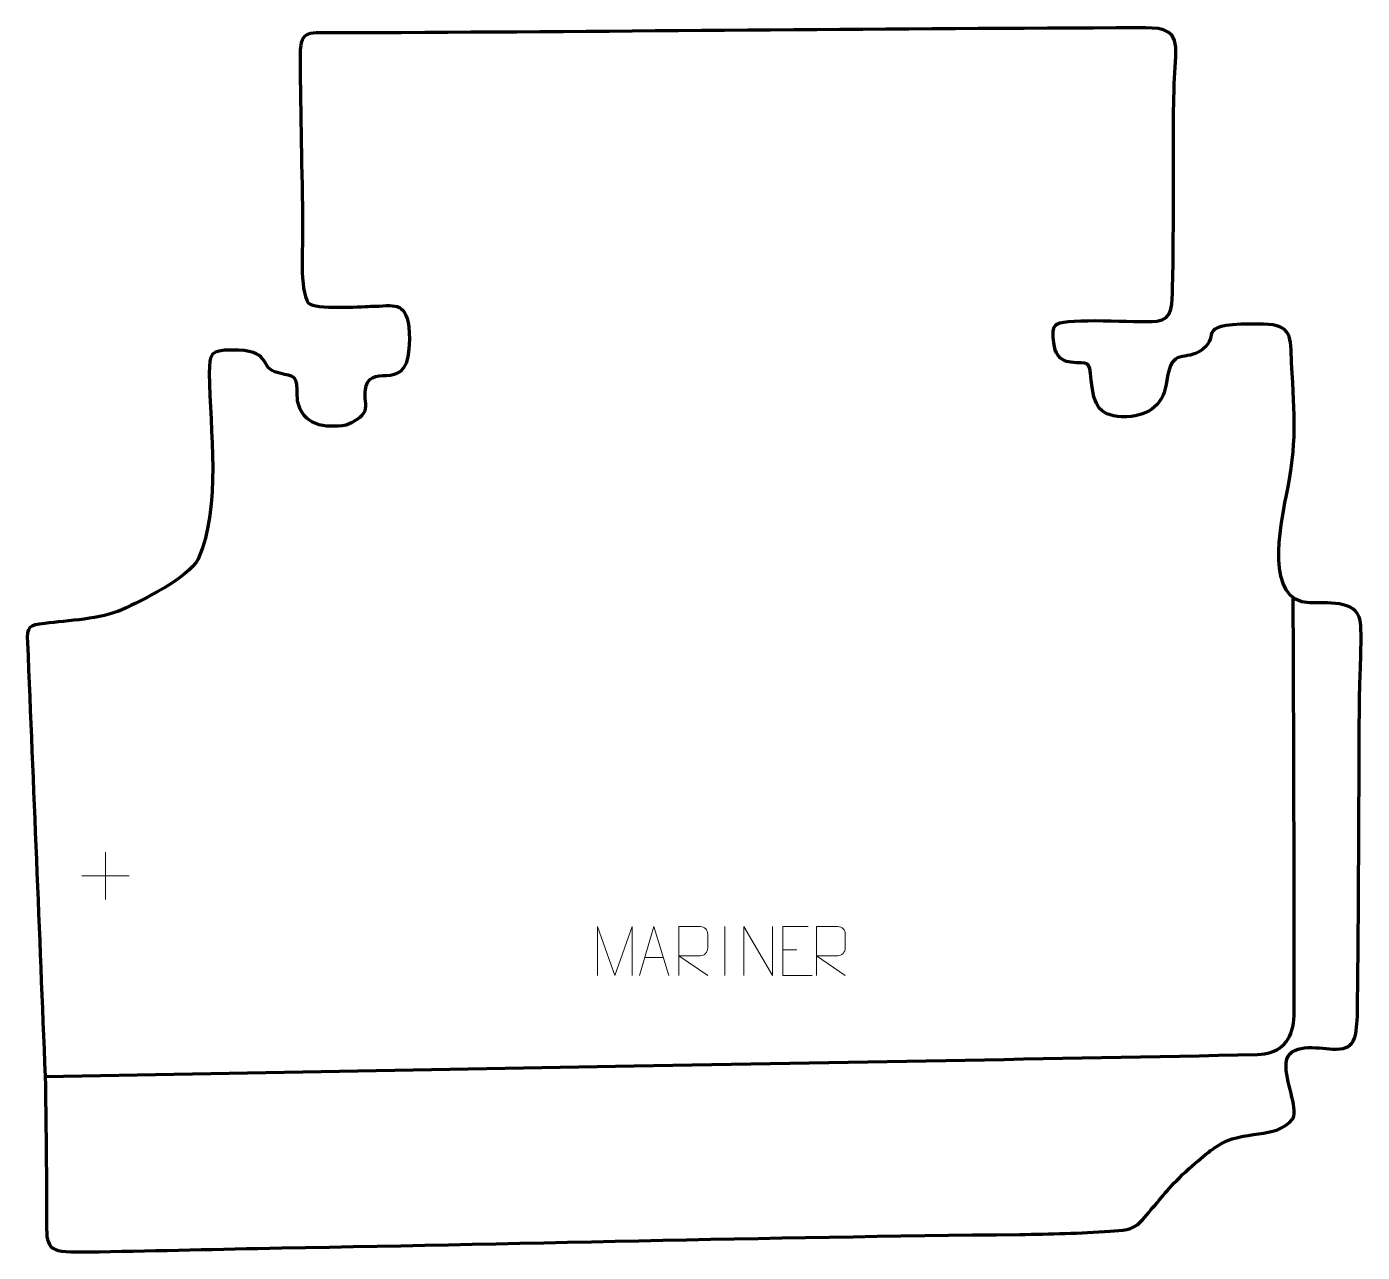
# Model space of a CAD drawing. Header units: millimetres. Extents: x 967 to 1647, y -32 to 591.
import ezdxf

# ---------------------------------------------------------------- set-up
doc = ezdxf.new("R2010")
doc.units = ezdxf.units.MM
doc.header["$MEASUREMENT"] = 0
doc.layers.add('layer 2', color=7, linetype='Continuous')
doc.layers.add('layer 3', color=7, linetype='Continuous')

msp = doc.modelspace()

# ---------------------------------------------------------------- linework, layer by layer
at = {"layer": 'layer 2', "color": 142, "lineweight": 158}
msp.add_open_spline([(976.175, 57.2355), (1076.0587, 59.0462), (1175.9425, 60.8569), (1275.8262, 62.6675), (1275.8262, 62.6675), (1381.6172, 64.5853), (1487.5251, 66.1607), (1593.2955, 68.4128), (1593.2955, 68.4128), (1603.3436, 68.6267), (1610.1268, 74.0196), (1611.6851, 84.351), (1611.6851, 84.351), (1612.2204, 87.8997), (1611.8787, 99.7623), (1611.8905, 103.7716), (1611.8905, 103.7716), (1612.0838, 169.4295), (1611.7349, 235.1711), (1611.4731, 300.8349)], degree=3, knots=[0, 0, 0, 0, 0.16666667, 0.16666667, 0.16666667, 0.16666667, 0.33333333, 0.33333333, 0.33333333, 0.33333333, 0.5, 0.5, 0.5, 0.5, 0.66666667, 0.66666667, 0.66666667, 0.66666667, 1, 1, 1, 1], dxfattribs=at)
at = {"layer": 'layer 3', "color": 242, "lineweight": 158}
msp.add_open_spline([(976.175, 57.2355), (973.1062, 130.7959), (970.2926, 204.4038), (967.111, 277.9507), (967.111, 277.9507), (966.7499, 286.2985), (967.9556, 286.7046), (975.9295, 287.7266), (975.9295, 287.7266), (987.5638, 289.1558), (1004.8171, 289.9118), (1015.1874, 294.6553), (1015.1874, 294.6553), (1025.8206, 299.6242), (1048.3791, 310.3962), (1054.0786, 320.4512), (1054.0786, 320.4512), (1065.9711, 347.7694), (1059.9488, 385.7187), (1059.6883, 415.0108), (1059.6883, 415.0108), (1059.5984, 425.1164), (1060.5128, 426.6454), (1071.0272, 426.7901), (1071.0272, 426.7901), (1091.3082, 427.0693), (1085.4778, 418.4542), (1092.9219, 415.7916), (1092.9219, 415.7916), (1100.7422, 412.9944), (1104.455, 415.5275), (1104.3798, 406.4745), (1104.3798, 406.4745), (1104.3623, 404.3617), (1104.4617, 403.0111), (1104.6647, 400.9036), (1104.6647, 400.9036), (1107.1394, 388.4214), (1118.5066, 386.7725), (1129.34, 388.6113), (1129.34, 388.6113), (1145.8601, 395.2094), (1135.5777, 400.6505), (1140.0941, 410.1287), (1140.0941, 410.1287), (1145.8091, 419.5412), (1163.7669, 402.318), (1161.323, 438.5634), (1161.323, 438.5634), (1159.1014, 451.9127), (1154.2117, 449.2848), (1141.9264, 449.0372), (1141.9264, 449.0372), (1135.983, 448.9175), (1113.9529, 447.3375), (1110.1079, 450.7694), (1110.1079, 450.7694), (1105.473, 457.5336), (1107.3249, 479.976), (1107.2226, 489.2576), (1107.2226, 489.2576), (1106.9021, 517.8158), (1106.096, 546.5173), (1105.9062, 575.0343), (1105.9062, 575.0343), (1105.8116, 589.2404), (1108.6762, 588.1674), (1122.5049, 588.2395), (1122.5049, 588.2395), (1134.205, 588.3006), (1145.9029, 588.1725), (1157.602, 588.2268), (1157.602, 588.2268), (1282.805, 588.9353), (1408.0884, 590.3066), (1533.2765, 590.6857), (1533.2765, 590.6857), (1541.7515, 590.7114), (1551.1955, 591.2884), (1551.7077, 580.876), (1551.7077, 580.876), (1551.9929, 575.0803), (1551.0088, 566.2537), (1550.834, 559.9309), (1550.834, 559.9309), (1550.0189, 526.0239), (1550.9705, 492.0671), (1550.0585, 458.2113), (1550.0585, 458.2113), (1549.8728, 451.3183), (1550.6086, 442.1932), (1541.9967, 441.5013), (1541.9967, 441.5013), (1531.2021, 440.634), (1497.0338, 443.4131), (1491.2322, 439.9886), (1491.2322, 439.9886), (1488.6987, 438.4931), (1489.2324, 433.9888), (1489.6637, 430.4027), (1489.6637, 430.4027), (1490.2547, 425.4897), (1492.0463, 421.3713), (1498.2273, 420.5856), (1498.2273, 420.5856), (1507.3857, 419.4213), (1507.6603, 422.5268), (1508.6987, 411.4056), (1508.6987, 411.4056), (1509.9206, 398.3183), (1512.773, 392.6231), (1526.7966, 392.8623), (1526.7966, 392.8623), (1538.7941, 393.4863), (1545.7084, 399.3622), (1547.1772, 411.4014), (1547.1772, 411.4014), (1549.6209, 428.7669), (1556.2511, 420.2377), (1565.5608, 427.2732), (1565.5608, 427.2732), (1575.0303, 434.4295), (1559.4856, 440.6515), (1596.2803, 439.9633), (1596.2803, 439.9633), (1611.1935, 439.6843), (1609.9984, 433.4902), (1610.6971, 420.265), (1610.6971, 420.265), (1612.2194, 391.7308), (1613.672, 380.9511), (1607.8732, 352.0744), (1607.8732, 352.0744), (1605.0835, 338.15), (1596.8182, 298.6917), (1619.8981, 298.1648), (1619.8981, 298.1648), (1627.894, 297.9823), (1643.7023, 299.8896), (1645.5902, 289.2108), (1645.5902, 289.2108), (1646.651, 283.2106), (1645.5348, 261.9219), (1645.3452, 254.5888), (1645.3452, 254.5888), (1645.2776, 251.977), (1645.2151, 249.3725), (1645.1885, 246.7599), (1645.1885, 246.7599), (1644.8773, 193.7304), (1644.8806, 140.6982), (1644.1576, 87.6718), (1644.1576, 87.6718), (1643.5943, 77.3001), (1643.0892, 70.3748), (1631.4809, 71.1609), (1631.4809, 71.1609), (1623.7935, 71.6965), (1609.1834, 74.5735), (1607.8779, 64.1547), (1607.8779, 64.1547), (1607.1454, 54.1644), (1614.1598, 42.2248), (1611.3382, 35.6665), (1611.3382, 35.6665), (1602.2195, 24.5213), (1586.8541, 31.1008), (1572.2279, 21.4916), (1572.2279, 21.4916), (1568.3751, 18.9604), (1558.2628, 10.6882), (1550.782, 2.8931), (1550.782, 2.8931), (1544.6935, -3.5604), (1539.5838, -10.4918), (1533.7891, -16.7039), (1533.7891, -16.7039), (1529.5088, -21.2927), (1524.4321, -20.9136), (1518.2281, -21.4067), (1518.2281, -21.4067), (1503.1969, -22.6015), (1487.4946, -22.9645), (1472.3903, -23.1578), (1472.3903, -23.1578), (1343.0701, -24.4759), (1213.7896, -27.964), (1084.4857, -30.2608), (1084.4857, -30.2608), (1053.7208, -30.8171), (1022.9119, -31.7533), (992.1485, -32.0569), (992.1485, -32.0569), (975.7343, -32.2189), (976.8187, -28.1167), (976.846, -13.0281), (976.846, -13.0281), (976.8882, 10.3897), (976.4585, 33.8179), (976.175, 57.2355)], degree=3, knots=[0, 0, 0, 0, 0.01960784, 0.01960784, 0.01960784, 0.01960784, 0.03921569, 0.03921569, 0.03921569, 0.03921569, 0.05882353, 0.05882353, 0.05882353, 0.05882353, 0.07843137, 0.07843137, 0.07843137, 0.07843137, 0.09803922, 0.09803922, 0.09803922, 0.09803922, 0.11764706, 0.11764706, 0.11764706, 0.11764706, 0.1372549, 0.1372549, 0.1372549, 0.1372549, 0.15686275, 0.15686275, 0.15686275, 0.15686275, 0.17647059, 0.17647059, 0.17647059, 0.17647059, 0.19607843, 0.19607843, 0.19607843, 0.19607843, 0.21568627, 0.21568627, 0.21568627, 0.21568627, 0.23529412, 0.23529412, 0.23529412, 0.23529412, 0.25490196, 0.25490196, 0.25490196, 0.25490196, 0.2745098, 0.2745098, 0.2745098, 0.2745098, 0.29411765, 0.29411765, 0.29411765, 0.29411765, 0.31372549, 0.31372549, 0.31372549, 0.31372549, 0.33333333, 0.33333333, 0.33333333, 0.33333333, 0.35294118, 0.35294118, 0.35294118, 0.35294118, 0.37254902, 0.37254902, 0.37254902, 0.37254902, 0.39215686, 0.39215686, 0.39215686, 0.39215686, 0.41176471, 0.41176471, 0.41176471, 0.41176471, 0.43137255, 0.43137255, 0.43137255, 0.43137255, 0.45098039, 0.45098039, 0.45098039, 0.45098039, 0.47058824, 0.47058824, 0.47058824, 0.47058824, 0.49019608, 0.49019608, 0.49019608, 0.49019608, 0.50980392, 0.50980392, 0.50980392, 0.50980392, 0.52941176, 0.52941176, 0.52941176, 0.52941176, 0.54901961, 0.54901961, 0.54901961, 0.54901961, 0.56862745, 0.56862745, 0.56862745, 0.56862745, 0.58823529, 0.58823529, 0.58823529, 0.58823529, 0.60784314, 0.60784314, 0.60784314, 0.60784314, 0.62745098, 0.62745098, 0.62745098, 0.62745098, 0.64705882, 0.64705882, 0.64705882, 0.64705882, 0.66666667, 0.66666667, 0.66666667, 0.66666667, 0.68627451, 0.68627451, 0.68627451, 0.68627451, 0.70588235, 0.70588235, 0.70588235, 0.70588235, 0.7254902, 0.7254902, 0.7254902, 0.7254902, 0.74509804, 0.74509804, 0.74509804, 0.74509804, 0.76470588, 0.76470588, 0.76470588, 0.76470588, 0.78431373, 0.78431373, 0.78431373, 0.78431373, 0.80392157, 0.80392157, 0.80392157, 0.80392157, 0.82352941, 0.82352941, 0.82352941, 0.82352941, 0.84313725, 0.84313725, 0.84313725, 0.84313725, 0.8627451, 0.8627451, 0.8627451, 0.8627451, 0.88235294, 0.88235294, 0.88235294, 0.88235294, 0.90196078, 0.90196078, 0.90196078, 0.90196078, 0.92156863, 0.92156863, 0.92156863, 0.92156863, 0.94117647, 0.94117647, 0.94117647, 0.94117647, 0.96078431, 0.96078431, 0.96078431, 0.96078431, 1, 1, 1, 1], dxfattribs=at)
at = {"layer": 'layer 3', "color": 250, "lineweight": 9}
for points in [[(1006.856, 171.3191), (1006.856, 171.3191), (1006.856, 147.3412), (1006.856, 147.3412)], [(994.8671, 159.3301), (994.8671, 159.3301), (1018.845, 159.3301), (1018.845, 159.3301)], [(1322.1383, 133.4939), (1322.1383, 133.4939), (1322.1383, 108.5198), (1322.1383, 108.5198)], [(1281.3904, 117.7795), (1281.3904, 117.7795), (1290.8861, 117.7795), (1290.8861, 117.7795)], [(1351.7054, 121.6039), (1351.7054, 121.6039), (1358.8735, 121.6039), (1358.8735, 121.6039)]]:
    msp.add_open_spline(points, degree=3, dxfattribs=at)
for points, knots in [([(1257.2958, 108.5279), (1257.2958, 108.5279), (1257.2958, 133.4858), (1257.2958, 133.4858), (1257.2958, 133.4858), (1257.2958, 133.4858), (1266.2209, 108.5279), (1266.2209, 108.5279), (1266.2209, 108.5279), (1266.2209, 108.5279), (1274.9808, 133.4853), (1274.9808, 133.4853), (1274.9808, 133.4853), (1274.9808, 133.4853), (1274.9808, 108.5279), (1274.9808, 108.5279)], [0, 0, 0, 0, 0.2, 0.2, 0.2, 0.2, 0.4, 0.4, 0.4, 0.4, 0.6, 0.6, 0.6, 0.6, 1, 1, 1, 1]), ([(1278.6678, 108.5301), (1278.6678, 108.5301), (1286.0388, 133.4836), (1286.0388, 133.4836), (1286.0388, 133.4836), (1286.0388, 133.4836), (1293.6087, 108.5301), (1293.6087, 108.5301)], [0, 0, 0, 0, 0.33333333, 0.33333333, 0.33333333, 0.33333333, 1, 1, 1, 1]), ([(1298.8062, 108.5301), (1298.8062, 108.5301), (1298.8062, 133.4836), (1298.8062, 133.4836), (1298.8062, 133.4836), (1302.401, 133.4836), (1305.9965, 133.4836), (1309.5917, 133.4836), (1309.5917, 133.4836), (1311.917, 133.4459), (1313.4743, 131.9559), (1313.4702, 129.5895), (1313.4702, 129.5895), (1313.4698, 127.554), (1313.4698, 124.4946), (1313.4702, 122.4586), (1313.4702, 122.4586), (1313.4637, 120.5831), (1311.6514, 118.6413), (1309.6419, 118.6222), (1309.6419, 118.6222), (1309.6419, 118.6222), (1298.8062, 118.6222), (1298.8062, 118.6222), (1298.8062, 118.6222), (1298.8062, 118.6222), (1313.4609, 108.5301), (1313.4609, 108.5301)], [0, 0, 0, 0, 0.125, 0.125, 0.125, 0.125, 0.25, 0.25, 0.25, 0.25, 0.375, 0.375, 0.375, 0.375, 0.5, 0.5, 0.5, 0.5, 0.625, 0.625, 0.625, 0.625, 0.75, 0.75, 0.75, 0.75, 1, 1, 1, 1]), ([(1331.8109, 108.5301), (1331.8109, 108.5301), (1331.8109, 133.4836), (1331.8109, 133.4836), (1331.8109, 133.4836), (1331.8109, 133.4836), (1346.4657, 108.5301), (1346.4657, 108.5301), (1346.4657, 108.5301), (1346.4657, 108.5301), (1346.4657, 133.4836), (1346.4657, 133.4836)], [0, 0, 0, 0, 0.25, 0.25, 0.25, 0.25, 0.5, 0.5, 0.5, 0.5, 1, 1, 1, 1]), ([(1364.5793, 133.4836), (1364.5793, 133.4836), (1351.7054, 133.4836), (1351.7054, 133.4836), (1351.7054, 133.4836), (1351.7054, 133.4836), (1351.7054, 108.53), (1351.7054, 108.53), (1351.7054, 108.53), (1351.7054, 108.53), (1366.5712, 108.53), (1366.5712, 108.53)], [0, 0, 0, 0, 0.25, 0.25, 0.25, 0.25, 0.5, 0.5, 0.5, 0.5, 1, 1, 1, 1]), ([(1368.8062, 108.5301), (1368.8062, 108.5301), (1368.8062, 133.4836), (1368.8062, 133.4836), (1368.8062, 133.4836), (1372.401, 133.4836), (1375.9965, 133.4836), (1379.5917, 133.4836), (1379.5917, 133.4836), (1381.917, 133.4459), (1383.4743, 131.9559), (1383.4702, 129.5895), (1383.4702, 129.5895), (1383.4698, 127.554), (1383.4698, 124.4946), (1383.4702, 122.4586), (1383.4702, 122.4586), (1383.4637, 120.5831), (1381.6514, 118.6413), (1379.6419, 118.6222), (1379.6419, 118.6222), (1379.6419, 118.6222), (1368.8062, 118.6222), (1368.8062, 118.6222), (1368.8062, 118.6222), (1368.8062, 118.6222), (1383.4609, 108.5301), (1383.4609, 108.5301)], [0, 0, 0, 0, 0.125, 0.125, 0.125, 0.125, 0.25, 0.25, 0.25, 0.25, 0.375, 0.375, 0.375, 0.375, 0.5, 0.5, 0.5, 0.5, 0.625, 0.625, 0.625, 0.625, 0.75, 0.75, 0.75, 0.75, 1, 1, 1, 1])]:
    msp.add_open_spline(points, degree=3, knots=knots, dxfattribs=at)

doc.saveas('drawing.dxf')
